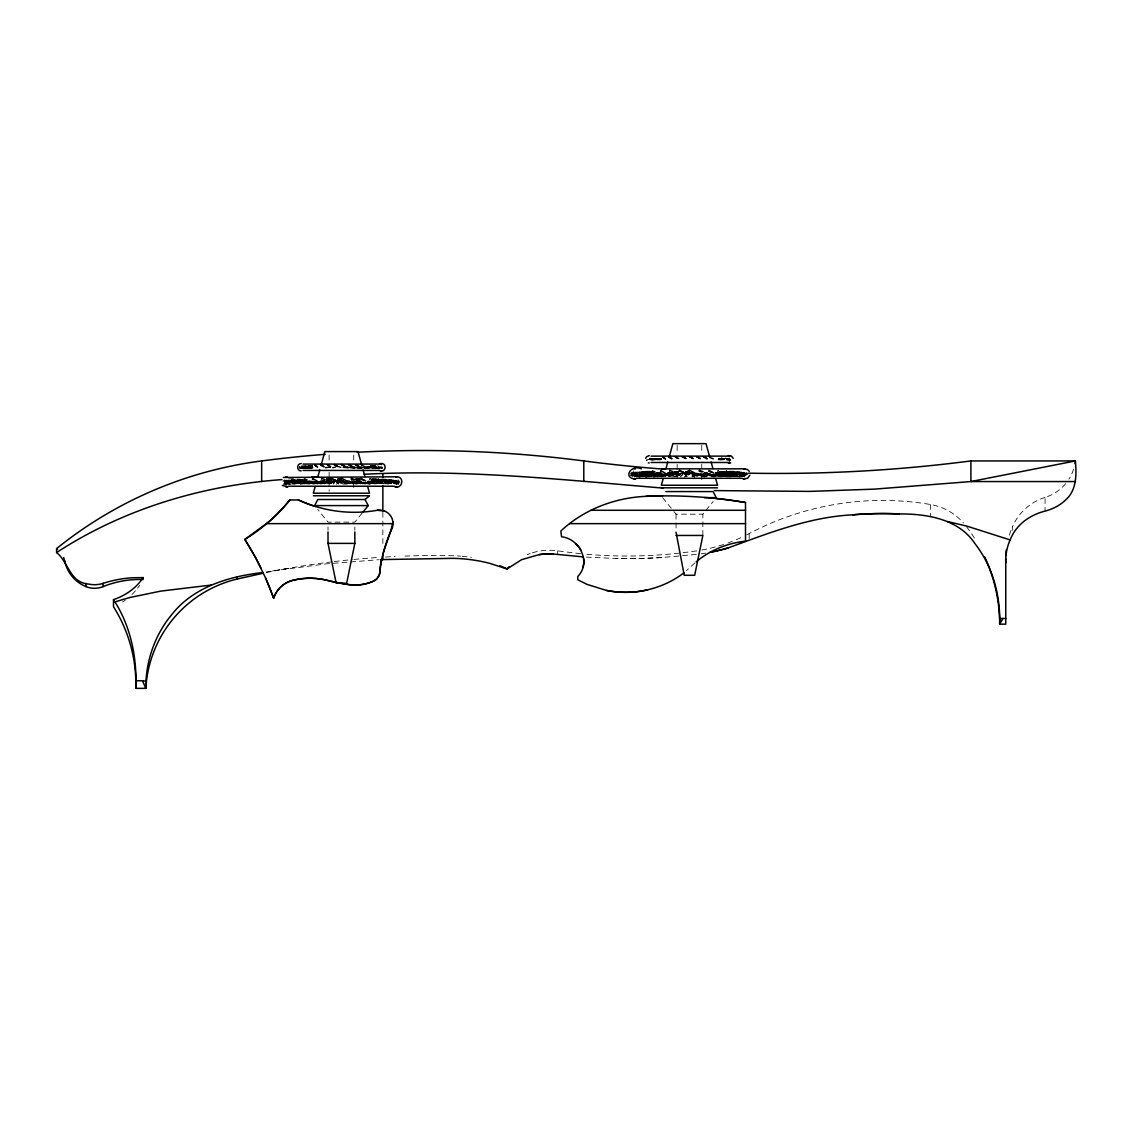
<?xml version="1.0" encoding="UTF-8"?>
<svg xmlns="http://www.w3.org/2000/svg" width="1132" height="1132" viewBox="0 0 1132 1132"><rect width="100%" height="100%" fill="white"/><g stroke="black" fill="none" stroke-linecap="round" stroke-linejoin="round"><path stroke-width="0.75" stroke-dasharray="5 3.75" d="M688.695 473.728L688.638 472.553M306.602 479.869L283.877 480.591L283.863 481.44L306.588 480.704M300.39 468.28L312.701 467.672L300.504 468.025L299.725 466.342M666.196 473.898L632.986 474.973L631.882 473.487L631.897 472.652L654.636 471.917M632.986 474.973L631.897 472.652M689.699 473.728L689.529 470.898M307.564 481.963L288.688 482.43L286.736 480.93L286.806 480.095L302.258 479.713M288.688 482.43L286.806 480.095M311.866 467.459L303.22 467.672L301.848 465.974L312.234 465.719M303.22 467.672L301.848 465.974M660.748 473.883L636.722 474.478L634.769 472.992L634.826 472.143L650.277 471.775M636.722 474.478L634.826 472.143M661.612 459.465L651.24 459.719L649.867 458.036M360.118 481.652L342.685 481.666L360.047 482.204M746.497 475.001L746.497 472.794M318.347 481.553L293.938 481.977L291.193 480.463L291.306 479.628L306.998 479.36M293.938 481.977L291.306 479.628M312.248 467.247L307.013 467.346L305.017 466.257L312.078 465.521M307.013 467.346L305.102 465.648M654.169 473.813L641.957 474.025L639.212 472.525L639.325 471.676L655.018 471.407M641.957 474.025L639.325 471.676M660.267 459.309L655.032 459.394L653.122 457.696M343.647 481.652L350.736 481.27M396.016 480.095L397.856 482.911L396.016 480.095L371.537 479.529M744.049 472.143L745.875 474.959L744.049 472.143L719.556 471.577M307.437 481.51L300.546 481.581L297.079 480.039L297.235 479.204L302.4 479.147M300.546 481.581L297.235 479.204M303.249 467.261L311.894 467.049L309.404 465.337L311.88 466.653L303.433 468.436M645.254 471.266L648.579 473.629L645.113 472.101L645.254 471.266L650.419 471.209M377.72 465.634L379.602 467.672L377.72 465.634L370.886 465.535M391.516 479.628L394.106 482.416L391.516 479.628L377.847 479.402M719.075 459.578L727.621 459.719L725.739 457.696M739.536 471.676L742.125 474.478L739.536 471.676L725.867 471.464M375.782 467.346L373.418 465.337L375.782 467.346L363.528 467.233M385.573 479.204L388.842 481.977L385.361 480.025L385.573 479.204L371.65 479.077M721.438 457.385L723.815 459.394L718.551 459.351M733.593 471.252L736.861 474.025L733.38 472.072L733.593 471.252L728.371 471.209M371.098 466.653L363.995 467.049M378.357 478.836L382.22 481.581L368.438 481.567M726.39 470.898L730.239 473.629L716.457 473.629M718.113 470.601L722.442 473.303L715.481 473.374M284.387 480.746L284.797 479.713M398.054 483.987L398.054 479.713M396.129 484.439L397.672 482.161L372.966 480.704M729.093 461.191L730.197 459.535L718.268 458.828M745.691 474.223L744.191 477.039L745.691 474.223L719.216 472.667L724.31 472.766M633.481 470.87L632.264 473.898L633.481 476.94M333.275 483.562L335.369 480.789L309.121 483.873M333.459 484.114L335.553 481.341M336.331 484.326L340.506 478.794L337.944 479.784M337.647 483.774L339.741 481.001M680.247 476.997L683.388 472.836M681.478 476.162L683.572 473.388M692.006 474.181L694.595 477.209L688.808 471.676L684.619 477.209L688.539 470.841L685.964 471.846M396.172 484.991L397.672 482.161M729.121 461.573L730.239 460.13L728.909 458.63L722.075 458.46M362.056 513.221L354.84 522.121L328.011 522.121L317.696 509.4M702.859 535.45L702.859 514.183L704.925 511.636M705.958 510.362L713.174 501.462M299.527 468.747L300.617 467.474L312.97 466.724M337.492 479.006L340.973 478.751L338.765 481.638L370.489 483.93M689.077 470.898L686.799 473.7L730.847 476.869M739.606 476.968L741.941 474.704L739.663 477.506M283.693 484.468L285.236 482.996L314.979 481.185M654.254 473.77L633.255 475.044L631.713 476.53L666.72 474.407M694.892 562.929L686.417 570.613M309.687 481.086L288.83 482.642L286.509 484.411L313.323 481.666M340.973 478.751L338.765 481.086L377.48 483.902M661.343 473.714L637.005 475.539L634.642 477.025L636.849 474.69L654.239 473.402L642.042 473.473M688.992 470.799L686.784 473.148L690.265 473.402M370.235 483.958L337.831 481.072L339.883 479.586M690.973 473.586L685.851 473.119L687.916 471.634M734.64 476.643L736.691 475.157L733.692 477.93M340.01 480.308L337.916 481.609L343.038 482.076M688.03 472.355L685.95 473.671L721.749 476.869M727.579 477.011L730.083 475.539L730.253 476.36L726.447 478.298M337.789 480.562L339.826 479.36M639.014 476.94L642.07 475.143L661.145 473.374M685.808 472.61L687.846 471.407M746.724 534.828L749.172 533.582A284.939 284.939 0 0 1 930.363 504.49A56.812 56.812 0 0 1 963.431 522.913M646.174 476.756L648.65 475.539L660.862 474.096M639.141 477.506L642.269 475.978L666.536 473.728M337.463 480.237L340.605 478.822L337.789 480.01M653.56 477.11L666.592 474.28M685.822 472.072L688.666 470.827M686.077 471.903L688.581 470.855L685.497 472.285L688.921 471.662L685.511 472.412M645.084 477.93L648.877 476.374L666.323 474.322M332.794 468.139L337.152 466.441M327.742 483.774L335.85 480.605M340.534 478.779L337.407 479.996L340.958 479.6M329.483 483.718L332.596 482.501M329.893 483.859L336.133 481.44L347.694 483.944M672.649 477.039L683.558 472.794M674.389 476.982L683.742 473.346M688.836 471.662L674.799 477.124L674.516 476.303M332.299 467.558L337.407 466.412M317.087 484.072L330.516 481.043M320.781 484.086L335.879 480.69M324.304 483.888L332.695 481.991M678.535 473.091L665.121 476.119L665.375 476.954L682.214 473.119M668.984 476.699L680.714 474.053M266.416 572.566L272.472 571.306A844.401 844.401 0 0 1 332.681 561.755M266.091 572.028L290.287 568.023M308.385 483.817L330.459 480.364M313.734 483.845L330.714 481.199M315.998 483.817L336.374 480.633M319.564 483.845L333.148 481.723M668.29 474.011L673.384 473.204M678.478 472.412L675.082 472.95L678.648 472.836M677.035 473.516L656.659 476.699L656.404 475.865M657.225 476.94L677.601 473.756L632.604 475.412M660.791 476.968L679.469 474.039M701.118 553.803L705.675 553.095M272.472 570.952L326.143 563.878L378.612 559.717M318.064 481.425L300.631 483.477L300.857 484.312M319.818 481.227L325.04 480.605M326.78 480.407L330.275 479.996M304.352 483.902L330.502 480.831M312.757 484.029L331.931 481.765M678.294 472.044L667.838 473.275L678.45 472.95L668.064 474.11M685.497 472.058L688.978 471.648M648.424 476.954L678.068 473.473M653.801 476.897L678.21 474.025M307.097 468.153L312.177 467.672M325.323 467.983L330.403 467.502M314.852 481.157L294.051 483.081L294.249 483.93L313.309 482.161M326.978 480.039L330.445 479.713M337.378 479.077L340.845 478.751M320.243 481.525L328.903 480.718M337.661 479.855L341.043 479.6M301.381 483.93L336.048 480.718M306.715 484.001L332.709 481.595M668.078 472.737L673.271 472.256M674.997 472.101L678.464 471.775M668.262 473.572L673.469 473.091M685.596 471.973L689.36 471.648L685.751 471.86M640.74 476.784L666.748 474.379M668.474 474.209L673.682 473.728M646.075 476.855L666.875 474.931M668.602 474.775L677.276 473.968M288.391 478.978L296.839 478.312M305.145 468.308L312.007 467.799M325.761 467.728L330.912 467.346M327.063 479.784L330.544 479.529M293.471 483.902L317.795 482.091M319.535 481.949L331.704 481.043M300.518 483.944L331.803 481.609M651.339 459.875L661.64 459.111M655.966 473.275L661.187 472.879L655.824 473.303M675.097 471.846L678.563 471.577M668.29 473.204L673.512 472.808L668.474 472.723M634.543 476.473L677.983 473.233M636.382 476.897L678.096 473.784M586.418 557.114L615.497 558.458A583.815 582.499 -90 0 0 661.923 557.524L696.534 554.411L696.534 550.874A471.025 471.025 0 0 1 592.305 554.737L585.824 554.171M313.055 467.332L300.617 467.474M306.588 468.323L311.88 467.997M648.65 459.521L660.989 458.771M306.121 480.874L285.123 482.147L285.236 482.996M652.258 459.917L661.074 459.38M283.608 483.916L313.366 482.105M320.356 481.68L329.115 481.142M285.448 484.369L290.698 484.043M292.438 483.944L318.686 482.345M320.441 482.246L336.19 481.284M654.14 472.935L633.142 474.209L633.255 475.044M655.895 472.822L659.39 472.61M675.139 471.648L678.634 471.436M656.008 473.671L661.258 473.346M673.512 472.596L668.262 472.921L673.427 472.921M631.642 475.964L666.635 473.841M668.389 473.728L673.639 473.417M668.46 474.294L677.219 473.756M385.488 557.029L395.139 556.505M299.103 467.106L313.168 466.398M299.159 467.714L313.224 467.007M307.465 468.337L312.743 468.082M325.054 467.459L330.318 467.205M648.891 459.068L661.201 458.46M648.933 459.677L661.244 459.068M657.211 459.903L660.72 459.719L655.499 459.847M284.783 481.553L305.965 480.506M311.328 481.086L284.868 482.402L283.877 480.591M337.803 479.77L341.553 479.586M284.146 483.307L307.083 482.161M308.852 482.076L317.668 481.638M319.436 481.553L330.02 481.029M284.189 483.859L317.724 482.204M319.493 482.105L331.846 481.496M631.048 473.7L653.985 472.553M631.118 474.534L654.07 473.402M668.177 472.695L673.483 472.426M630.397 475.44L660.409 473.954M678.054 473.077L667.456 473.601L677.898 473.473M632.208 475.921L678.096 473.643M302.216 466.582L312.446 466.172M300.532 467.261L312.46 466.78M300.673 467.912L312.602 467.431M300.688 468.323L312.616 467.841M650.235 458.644L655.343 458.432M650.249 459.252L660.48 458.842M650.405 459.903L660.635 459.493M282.604 481.114L306.829 480.138L291.193 480.463M341.411 478.751L337.959 478.878L341.567 478.751M284.358 481.892L306.857 480.987M284.571 482.798L307.055 481.892M308.781 481.822L317.427 481.468M319.153 481.397L329.539 480.987M338.185 480.633L341.652 480.492M284.585 483.364L317.441 482.034M319.182 481.963L336.473 481.27M630.637 473.176L654.848 472.2M630.651 474.011L654.876 473.035M656.602 472.964L660.069 472.822M686.006 471.775L689.473 471.648M630.864 474.916L660.267 473.728M667.187 473.459L677.559 473.035M686.204 472.681L689.671 472.553L686.233 473.247M301.466 466.285L311.923 465.96M301.452 466.893L311.908 466.568M300.518 467.615L312.715 467.219M324.898 467.247L330.12 467.077M649.471 458.955L661.668 458.559M650.292 459.62L660.734 459.281M318.191 481.284L284.967 482.911L318.177 481.85M319.946 481.227L330.431 480.888M337.421 480.675L342.671 480.506M319.932 481.793L335.666 481.284L320.314 481.227M344.284 481.171L337.435 481.185L342.656 481.058M631.882 473.487L654.607 472.766M656.362 472.709L659.857 472.596M686.077 471.761L689.94 471.648L686.629 471.591M633 474.407L653.971 473.728M655.725 473.671L660.975 473.501M685.44 472.723L690.69 472.553L685.596 472.681M667.951 473.841L678.436 473.516M690.676 473.119L685.426 473.289L690.605 473.233M301.791 466.596L312.177 466.342M656.744 458.474L649.825 458.644L651.24 459.719M651.268 459.309L661.654 459.054M355.901 478.468L359.297 478.369M326.271 479.133L329.709 479.048L326.172 479.02M286.736 480.93L302.187 480.562M326.214 479.968L329.638 479.883M634.769 472.992L650.207 472.61M674.233 472.03L677.672 471.945L674.078 471.917M288.731 481.864L314.484 481.227M326.497 480.93L329.921 480.732M309.291 481.921L317.866 481.708M319.578 481.666L336.742 481.242L319.479 481.397M338.468 481.199L343.604 481.072M636.764 473.912L650.49 473.586M660.791 473.332L657.352 473.417L660.621 473.516M667.654 473.162L677.955 472.907L674.53 472.879M686.53 472.695L691.68 472.568M352.08 481.341L360.584 481.128M691.638 473.134L686.487 473.261L693.336 473.19M655.088 458.998L660.324 458.899M305.017 466.257L312.007 466.129M307.069 466.936L312.305 466.851M639.212 472.525L654.904 472.256M655.98 473.233L661.215 473.134M685.624 472.709L692.6 472.596M338.383 478.808L341.864 478.751M655.909 473.784L661.145 473.7M668.121 473.572L673.342 473.487M675.097 473.459L678.577 473.402M685.553 473.275L692.529 473.162M326.058 479.869L329.554 479.798M294.009 481.411L311.456 481.114M337.605 480.661L342.84 480.576M320.087 481.525L335.78 481.256M337.534 481.227L344.496 481.1M309.291 465.945L312.701 465.917M645.113 472.101L650.277 472.044M674.375 471.803L677.813 471.775M657.282 472.992L660.72 472.95M667.611 472.879L677.941 472.78M693.435 472.624L686.544 472.695L690.039 472.652M715.665 472.822L722.626 472.752M667.512 473.445L677.842 473.346M694.609 473.572L698.09 473.53M326.497 478.907L329.95 478.878M356.17 478.68L359.651 478.652M297.079 480.039L302.244 479.996M326.341 479.756L329.794 479.713L326.511 479.628M338.397 479.628L341.836 479.6M355.901 479.501L359.382 479.473M309.163 481.496L317.767 481.411M338.426 481.199L345.302 481.128M346.576 481.51L350.057 481.482M351.797 481.468L360.5 481.383M367.461 481.312L374.423 481.242L370.093 478.553M674.53 471.69L677.955 471.676M656.489 472.752L661.626 472.737M656.362 473.303L661.498 473.289M668.347 473.275L673.483 473.275M675.196 473.261L678.62 473.261M326.695 478.794L330.12 478.794M338.496 479.614L341.921 479.6M308.329 481.256L313.465 481.242M344.751 467.035L348.26 467.049M350 467.049L355.25 467.049M357.005 467.049L362.24 467.049M720.971 471.719L724.423 471.719M707.995 473.077L704.543 473.077L707.825 473.374M716.613 473.077L730.409 473.091M694.043 473.615L697.496 473.615M704.387 473.615L707.84 473.615M355.957 478.822L359.396 478.836M371.466 478.836L376.645 478.836M372.952 479.657L376.404 479.657M346.18 481.015L349.632 481.015M356.523 481.015L359.976 481.015M372.032 481.029L382.375 481.029M346.024 481.553L361.533 481.567M673.979 511.636L676.03 514.183L702.859 514.183M718.664 458.955L723.914 458.998M370.631 466.893L375.895 466.95M344.255 467.063L347.765 467.106M349.519 467.12L354.769 467.162M356.523 467.176L361.773 467.219M674.389 471.549L677.856 471.563M719.457 471.959L733.38 472.072M686.063 472.638L691.27 472.681M703.948 473.19L707.429 473.218M737.003 473.487L716.132 473.303L736.691 475.157M668.559 473.077L673.766 473.119M685.907 473.204L691.114 473.247M703.807 473.742L707.288 473.77M715.99 473.841L736.861 474.025M326.582 478.652L330.049 478.68M355.986 478.949L359.467 478.978M326.37 479.487L329.837 479.515M355.773 479.77L359.254 479.798M371.438 479.897L385.361 480.025M327.473 481.072L336.147 481.142M337.888 481.142L343.095 481.185M361.136 481.185L355.915 481.142L360.839 481.822M368.098 481.242L388.983 481.425M345.331 481.595L350.552 481.638M352.293 481.652L360.995 481.737M367.957 481.793L388.842 481.977M719.16 459.182L727.706 459.323M720.73 471.379L724.155 471.436M370.758 466.115L377.593 466.228M720.56 472.2L723.971 472.256M725.683 472.27L739.366 472.497M364.292 467.021L379.687 467.275M343.675 467.092L348.812 467.176M350.524 467.205L355.646 467.29M357.358 467.304L362.495 467.389M364.207 467.417L379.602 467.672M692.671 473.134L697.807 473.218M704.642 473.332L708.066 473.388M716.613 473.516L742.252 473.926M697.68 473.77L692.558 473.685L726.786 476.784M704.529 473.869L707.939 473.926M716.485 474.067L742.125 474.478M372.711 479.317L376.135 479.374M372.541 480.138L375.951 480.194L372.612 480.053M377.663 480.223L391.332 480.435M344.652 481.086L360.033 481.326M368.579 481.468L394.219 481.878M344.538 481.624L361.632 481.907M368.466 482.006L394.106 482.416M674.686 471.337L678.11 471.407M674.686 472.313L678.096 472.384M686.473 473.134L689.883 473.204M326.922 478.44L330.332 478.511M326.667 479.275L330.077 479.345M338.61 479.529L342.02 479.614M326.667 480.265L330.077 480.336M338.44 481.072L343.562 481.185M718.452 459.408L730.409 459.677L729.008 458.036M718.381 459.79L721.806 459.875M719.428 472.398L743.908 472.964M370.744 465.747L379.277 465.945M704.005 473.445L707.5 473.53M716.245 473.728L745.974 474.421M370.631 466.327L379.178 466.526M710.91 474.152L703.906 473.997L722.513 476.685L722.301 475.879L705.505 473.374M712.651 474.195L745.875 474.959M356.764 467.035L361.886 467.148M368.721 467.304L382.39 467.629L380.989 465.974M349.859 467.261L354.995 467.389M361.815 467.544L356.934 467.728M368.65 467.7L382.319 468.011M355.802 479.161L359.297 479.246M371.395 480.336L395.875 480.902M352.476 481.312L361.221 481.51M368.225 481.68L397.955 482.359M345.387 481.694L350.637 481.808M352.392 481.85L361.136 482.062M368.126 482.218L397.856 482.911M718.962 458.616L729.333 458.927M718.084 459.634L730.197 460.002M720.942 471.846L746.978 472.652L746.879 473.459L726.051 472.822M692.515 473.233L697.722 473.388M704.67 473.601L708.137 473.714M716.825 473.983L746.342 474.874M695.925 473.883L711.547 474.365M713.287 474.407L746.271 475.426M370.999 465.974L379.659 466.243M370.942 466.568L379.588 466.823M368.339 467.516L382.177 467.94L368.579 467.261M364.829 467.813L382.135 468.337M372.909 479.798L398.959 480.591L398.86 481.411L378.031 480.775M372.824 480.605L376.291 480.718M367.065 481.864L398.308 482.826M368.735 482.458L398.252 483.364M723.56 458.446L730.381 458.715M718.424 458.842L730.338 459.309M720.631 472.101L724.084 472.242M725.81 472.313L746.554 473.119M724.041 473.049L715.396 472.723L741.941 474.704M725.768 473.119L746.497 473.926M705.278 473.799L746.752 475.412M696.605 473.997L744.983 475.879M370.433 466.2L378.951 466.526M370.39 466.794L382.319 467.247M350.142 467.063L355.25 467.261M356.948 467.332L362.056 467.53M363.768 467.601L382.489 468.323M350.113 467.459L355.222 467.658M363.74 467.983L373.956 468.379M377.791 480.251L398.521 481.058M372.555 480.859L398.478 481.878M345.161 481.27L350.34 481.468M352.066 481.539L360.712 481.878M367.617 482.147L398.719 483.35M345.133 481.808L350.312 482.006M352.038 482.076L398.69 483.888M719.4 458.573L729.984 459.083M719.386 459.153L729.984 459.663M720.32 472.384L723.758 472.553M725.471 472.638L747.827 473.7M715.155 472.95L723.758 473.36M725.471 473.445L747.813 474.52M692.133 473.346L697.298 473.601M704.175 473.926L711.052 474.266M712.764 474.336L745.422 475.907M692.133 473.898L711.038 474.803M712.764 474.888L745.422 476.459M371.367 466.511L381.965 467.021M367.843 466.936L381.951 467.615M349.703 467.148L354.995 467.403M363.825 467.827L374.409 468.337M349.703 467.544L354.995 467.799M356.764 467.884L362.056 468.139M356.821 479.586L360.259 479.756M372.301 480.336L375.725 480.492M377.451 480.576L399.794 481.652M356.821 480.392L360.259 480.562M370.574 481.058L399.794 482.473M361.306 482.119L340.675 481.128L387.087 483.902M368.183 482.458L399.115 483.944M685.935 472.865L690.591 473.119M337.916 480.817L344.128 481.142M718.296 459.422L730.239 460.13M715.735 473.261L745.733 475.03M687.633 472.568L691.227 473.374M692.982 473.487L744.163 476.501M740.653 476.827L687.69 473.176M370.249 466.78L382.177 467.474M350.382 467.318L355.49 467.629M357.203 467.728L362.311 468.025M350.396 467.714L355.519 468.025M367.716 481.213L397.714 482.982M343.194 481.326L339.671 481.114L343.222 481.864M344.963 481.425L350.255 481.737M352.024 481.85L387.314 483.93M344.991 481.977L378.512 483.944M718.778 459.252L727.494 459.889M715.594 473.615L742.04 475.525M692.02 473.53L711.405 474.931M713.174 475.058L737.838 476.841M367.277 466.95L379.531 468.422L363.853 467.29M349.901 467.459L355.137 467.841M356.877 467.969L362.099 468.337M342.982 467.346L348.203 467.728M349.944 467.856L355.179 468.238M372.768 481.128L393.922 482.657L394.007 483.463L367.575 481.553M716.358 474.138L736.819 475.964M368.735 467.544L375.654 468.153M363.641 467.672L372.301 468.436M356.269 480.209L359.679 480.506M368.197 481.27L388.672 483.095L388.8 483.916L368.339 482.091M356.396 481.015L361.518 481.482M344.736 482.218L363.499 483.902M580.73 553.732L557.68 550.874A57.152 57.152 0 0 0 531.573 553.067M704.288 472.624L707.726 473.02M716.33 473.997L730.083 475.539M704.458 473.445L711.335 474.223M713.061 474.421L730.253 476.36M685.072 473.091L717.745 476.784M685.2 473.629L714.419 476.94M364.221 467.686L370.872 468.436M343.321 467.615L348.302 468.181L342.996 467.403M356.269 480.576L359.707 480.958M368.296 481.935L382.05 483.491L382.234 484.312M351.288 480.817L361.603 481.977M363.315 482.175L378.796 483.916M337.053 481.029L362.848 483.944M337.166 481.581L357.797 483.916M684.436 473.049L709.623 476.798M684.563 473.586L706.396 476.841M356.538 467.389L361.759 468.167M337.789 466.625L341.27 467.148M362.523 482.062L374.282 483.817M350.977 481.142L369.442 483.888M336.402 480.987L356.552 483.987M336.544 481.539L353.34 484.043M703.595 474.025L713.585 476.133L713.811 476.94L695.515 473.091M683.926 473.006L702.208 476.855M684.082 473.544L699.038 476.699M337.421 466.596L340.704 467.29M355.575 481.963L365.551 484.072M347.496 481.043L360.797 483.845M335.893 480.944L350.863 484.1M696.364 473.586L704.415 477.124L695.062 473.855M683.572 472.95L694.482 476.756M683.742 473.501L693.095 476.756M348.345 481.525L354.585 483.704M348.599 482.345L353.283 483.987M335.553 480.902L344.906 484.156M338.836 482.529L343.52 484.156M653.051 458.304L655.032 459.394M725.612 458.29L727.621 459.719M285.462 484.878L286.325 485.586M683.388 472.893L688.015 477.322M683.572 473.445L687.053 476.77M342.826 481.015L346.307 484.34M341.949 480.732L345.416 484.057M335.369 480.845L338.836 484.156M335.553 481.397L337.86 483.605M662.616 497.641L672.946 510.362M299.711 466.95L300.504 468.025M284.387 482.954L284.797 483.987M648.65 475.539L648.877 476.374M642.07 475.143L642.269 475.978M636.849 474.69L637.005 475.539M288.83 482.642L288.985 483.477M299.98 467.247L300.093 468.054M1065.622 483.661A43.639 43.639 0 0 1 1045.062 497.415L1045.062 511.098M1045.062 497.415A52.468 52.468 0 0 0 1012.546 526.635L1012.546 533.144M930.363 504.49L930.363 516.829M749.172 533.582L749.172 540.403M701.755 445.371L701.755 453.989M701.755 464.332L701.755 467.785M701.755 474.676L701.755 479.841M677.148 445.371L677.148 453.989M677.148 464.332L677.148 479.841M676.03 514.183L676.03 530.54M557.68 550.874L557.68 554.411M382.857 478.949L382.857 484.213M382.857 512.301L382.857 544.082M354.84 527.031L354.84 530.3M353.736 455.036L353.736 461.927M353.736 482.614L353.736 491.246M329.115 455.036L329.115 461.927M329.115 472.27L329.115 491.246M328.011 527.031L328.011 530.3M740.852 537.686A164.14 164.14 0 0 1 733.762 540.756M732.319 541.322A164.14 164.14 0 0 1 727.975 542.964M723.589 544.464A164.14 164.14 0 0 1 701.118 550.138M139.618 585.371A59.501 59.501 0 0 1 137.609 588.145M135.458 590.791A59.501 59.501 0 0 1 130.689 595.701M125.397 600.031A59.501 59.501 0 0 1 122.567 601.955M1009.419 535.082A82.636 82.636 0 0 1 1012.546 526.635M966.558 526.776A161.423 161.423 0 0 1 975.742 540.134M334.308 561.557A844.401 844.401 0 0 1 352.335 559.59M353.976 559.434A844.401 844.401 0 0 1 378.612 557.425M404.945 556.081A844.401 844.401 0 0 1 452.729 555.741A129.911 129.911 0 0 1 460.54 556.137M527.201 554.68A57.152 57.152 0 0 1 530.101 553.562M462.097 556.279A129.911 129.911 0 0 1 471.407 557.482M1073.617 469.087A43.639 43.639 0 0 1 1068.905 479.161M744.998 473.091A1504.244 1504.244 0 0 1 719.471 472.327M661.923 557.524A583.815 582.499 90 0 1 615.497 558.458M341.652 479.586L338.227 479.671L341.751 479.586M343.661 480.52L338.51 480.647L343.689 480.591"/><path stroke-width="1.5" d="M263.402 573.188L237.055 579.046A119.355 119.355 0 0 0 145.844 688.355L135.798 688.355C137.142 657.522 130.675 625.6 113.497 599.635C125.327 595.616 136.264 588.159 143.141 577.589L132.897 577.745A125.907 121.534 -90 0 0 109.507 581.452L100.324 584.112A30.224 28.908 -90 0 1 88.791 584.112C69.675 582.754 68.585 562.024 56.6 552.558L56.6 548.596A410.661 410.661 0 0 1 261.662 460.936A1251.709 1251.709 0 0 1 325.238 454.328M135.798 680.757L142.462 680.757L145.844 688.355C145.533 661.753 154.759 634.896 171.866 614.478C193.629 586.829 229.414 576.188 263.091 572.537M354.84 531.941L354.84 543.388L346.661 583.235L336.19 583.235L328.011 543.388L328.011 531.941M748.408 473.162A1504.244 1504.244 0 0 0 970.902 460.936L1075.4 460.936C1076.546 474.435 1076.801 490.241 1065.622 499.962C1059.92 505.438 1052.689 509.145 1045.062 511.098C1031.776 514.437 1019.168 522.517 1012.546 534.771C1007.862 543.346 1005.329 553.095 1005.754 562.887M304.253 479.685L304.437 478.836L307.126 480.081M652.273 471.733L652.457 470.898L655.145 472.129M392.96 522.078C389.535 538.846 380.225 554.737 379.828 572.495A13.513 11.815 0 0 1 379.192 575.169L376.701 578.976L373.687 581.041A41.389 37.795 0 0 1 348.925 584.621A199.572 182.224 0 0 1 328.931 580.787L327.134 580.348A62.854 54.987 0 0 0 292.764 580.348C283.877 582.513 276.392 589.503 273.661 598.248A287.684 287.684 0 0 0 265.553 577.928L255.931 558.288L244.837 539.426A176.436 175.319 -90 0 0 269.034 521.626L272.755 518.272A175.616 175.021 90 0 0 289.834 499.962L298.48 499.962A132.953 132.953 0 0 0 377.281 510.291L384.484 511.013M312.489 479.388L312.701 478.553L317.073 481.001M660.508 471.436L660.734 470.601L665.092 473.049M315.177 486.548L313.338 493.198L369.513 493.198L367.674 486.548M317.936 476.558L319.79 469.893M321.163 464.898L324.856 451.583L357.995 451.583L361.688 464.898M663.196 478.595L661.357 485.246L717.547 485.246L715.693 478.595M665.97 468.606L667.809 461.955M669.182 456.96L672.875 443.645L706.028 443.645L709.707 456.96M378.116 479.657L378.357 478.836M726.15 471.719L726.39 470.898M321.545 479.161L321.799 478.327L325.04 479.614M330.615 466.511L327.205 464.7L329.412 466.101M669.578 471.223L669.819 470.388L673.073 471.676M678.634 458.559L675.224 456.762L677.445 458.163M362.014 465.45L365.339 466.823M369.824 479.374L370.093 478.553M710.033 457.512L713.358 458.87M717.858 471.421L718.113 470.601M365.678 480.987L360.995 478.327L360.726 479.161L364.023 480.378M713.698 473.049L709.014 470.388L708.745 471.209L712.056 472.44M341.114 478.992L341.397 478.157L346.378 480.732M689.147 471.039L689.416 470.205L694.397 472.78M645.679 458.347L646.627 456.705L649.216 455.63M749.865 475.214L747.502 478.284L743.073 478.963M647.179 459.762L646.655 460.427M1005.754 618.468L1003.009 618.468L999.683 624.157L1005.754 624.157L1005.754 561.755A82.636 82.636 0 0 1 1005.725 558.755M363.089 511.947L368.254 505.594L365.028 499.509L317.823 499.509L314.597 505.594L368.254 505.594M365.028 499.509L369.513 495.774L313.338 495.774M696.152 561.882C709.962 550.11 727.536 543.148 745.507 541.167L745.507 502.495L729.079 500.019A477.704 476.261 90 0 0 715.848 498.448M380.253 559.618L452.729 558.345A157.914 157.815 -90 0 1 489.632 563.326L507.023 569L521.611 559.675L539.101 554.638A70.495 70.41 90 0 1 553.039 554.001L583.475 556.916M683.983 572.764C670.526 583.164 654.239 589.517 637.415 591.626A99.248 99.248 0 0 1 606.398 590.423L586.829 584.31L577.801 579.768L577.801 576.471C591.512 562.59 579.782 538.691 561.557 536.794L560.864 530.979C583.772 509.542 614.747 497.684 645.933 496.34A478.355 477.28 -90 0 1 662.602 495.901M56.6 552.558C123.572 508.82 202.444 485.331 281.91 479.6M283.368 477.463L396.95 476.784C404.704 476.869 402.384 489.109 395.054 486.902M710.061 552.303L710.203 552.274A195.228 194.633 -90 0 0 727.975 547.987C768.472 533.186 809.111 516.999 852.792 514.819A355.703 353.58 90 0 1 899.431 513.956C926.797 513.744 958.719 518.951 974.977 543.671C992.707 566.354 1000.504 595.63 999.683 624.157A161.423 161.423 0 0 0 984.798 557.029M115.124 601.856L129.84 597.498L160.829 591.102L211.047 585.074M301.197 463.582C296.485 463.398 296.485 471.096 301.197 470.912M380.706 463.71C386.861 462.266 386.337 472.624 380.281 470.912M282.321 485.43L287.217 486.732M395.634 476.954L396.95 476.784M728.739 455.757L731.513 456.125L733.225 458.347M641.363 468.832C630.92 463.752 622.275 478.638 635.816 478.963M728.315 462.974L730.635 462.847M633.92 478.963L635.236 478.794M743.653 469.016L747.502 469.511L749.356 471.365M311.852 477.124L318.446 476.671M364.179 474.266C464.092 469.016 563.694 479.855 663.097 488.09M999.683 618.596L1003.009 618.468M728.315 455.63L729.687 455.63M651.056 456.125L727.848 456.125M651.056 462.479L727.848 462.479M380.281 463.582L381.654 463.582M303.022 464.078L379.828 464.078M661.682 468.832L744.969 468.832M303.022 470.431L379.828 470.431M636.453 478.284L742.436 478.284M1075.4 481.553L970.902 481.553L874.328 489.137L809.691 491.401L714.334 490.595M288.434 486.222L394.417 486.222M285.901 486.902L287.797 486.902M661.357 487.821L717.547 487.821M665.842 491.571L713.061 491.571L716.273 497.641L704.387 497.641M590.946 510.291L745.507 510.291M266.685 523.635L392.988 523.635M569.566 523.635L745.507 523.635M676.03 535.45L702.859 535.45L694.68 575.282L684.223 575.282L676.03 532.182M328.011 543.388L354.84 543.388M142.462 680.757L145.844 681.096M728.739 462.847L729.687 462.974M648.268 462.847L649.216 462.974M743.653 478.794L744.969 478.963M633.92 468.832L635.236 469.016M380.706 470.799L381.654 470.912M395.634 486.732L396.95 486.902M285.901 476.784L287.217 476.954M947.328 521.498L967.351 526.267L1010.098 539.922M701.67 471.973L699.081 471.082L699.364 470.247L703.17 471.803M353.651 479.926L351.062 479.034L351.33 478.199L355.151 479.756M298.48 499.962L298.537 499.99A133.081 132.883 -90 0 0 315.743 506.542M728.64 456.267L729.376 456.592M380.621 464.205L381.357 464.545M265.553 577.928L273.661 598.248A26.857 26.857 0 0 1 292.764 580.348A71.316 71.316 0 0 1 327.134 580.348A216.269 216.269 0 0 0 348.925 584.593A44.771 44.771 0 0 0 373.687 581.041A10.542 10.542 0 0 0 379.828 572.495A133.689 133.689 0 0 1 381.923 558.883M711.094 461.955L712.934 468.606M363.061 469.893L364.914 476.558M970.902 460.936L970.902 481.553L1075.4 460.936A43.639 43.639 0 0 1 1074.976 463.681M357.146 452.248A1251.709 1251.709 0 0 1 583.787 460.936L583.787 481.553M509.188 566.665A57.152 57.152 0 0 0 507.023 568.901L507.023 569M382.857 473.685L382.857 477.195M382.857 485.968L382.857 510.532M382.857 554.68L382.857 559.505M261.662 460.936L261.662 481.553M237.055 577.221L237.055 579.046M143.141 577.589L143.141 579.513A97.31 97.31 0 0 0 103.097 586.631A22.64 22.64 0 0 1 86.032 586.631A35.333 35.333 0 0 1 64.765 561.147A20.645 20.645 0 0 0 64.467 559.901M113.497 599.635L113.497 606.724A144.981 144.981 0 0 1 135.798 688.355M103.097 583.362L103.097 586.631M86.032 583.362L86.032 586.631M64.765 561.147L64.765 562.717M1005.81 555.741A82.636 82.636 0 0 1 1006.306 549.756M647.617 589.857A92.074 85.339 0 0 1 606.398 590.423M583.645 558.571A25.895 20.984 0 0 1 582.853 567.387M539.101 554.638A70.495 70.41 -90 0 1 553.039 554.001M56.6 548.596A20.645 20.645 0 0 1 57.619 549.374M63.633 557.482A20.645 20.645 0 0 1 64.085 558.684M665.078 469.242A1504.244 1504.244 0 0 1 583.787 460.936M499.905 565.675A129.911 129.911 0 0 1 507.023 568.901M852.792 514.819A355.703 353.58 -90 0 1 899.431 513.956M377.296 510.291A13.443 13.428 0 0 1 391.771 529.224A133.661 133.618 90 0 0 383.026 553.987M260.926 568.009A287.174 285.363 -90 0 0 244.837 539.426L269.034 521.626A175.375 175.375 0 0 0 289.834 499.962M645.933 496.34A474.86 474.86 0 0 1 745.507 502.481M575.551 543.572A28.809 19.824 0 0 1 581.14 550.605M727.975 547.987A195.228 194.633 90 0 1 710.203 552.274M314.625 465.068L317.441 466.823L314.625 465.068M662.644 457.13L665.475 458.87L662.644 457.13M320.611 464.856L323.78 466.639L320.611 464.856M668.644 456.918L671.8 458.686L668.644 456.918M334.195 464.601L337.76 466.441L334.195 464.601M331.45 478.199L331.181 479.034L336.36 480.732L331.45 478.199M682.228 456.663L685.78 458.488L682.228 456.663M679.469 470.261L679.214 471.082L684.393 472.78L679.469 470.261M355.604 464.7L359 466.625L355.604 464.7M703.623 456.762L707.019 458.686L703.623 456.762M341.397 464.573L345.005 466.441L341.397 464.573M689.43 456.635L693.039 458.488L689.43 456.635M348.614 464.601L352.165 466.497L348.614 464.601M696.633 456.663L700.184 458.559L696.633 456.663"/></g></svg>
